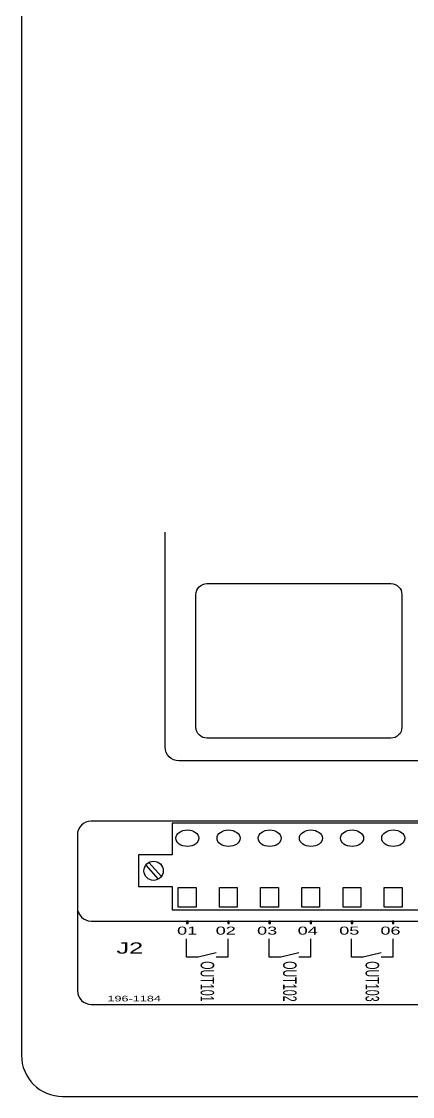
# Model space of a CAD drawing. Extents: x 2 to 47.7, y 0.2 to 35.3.
# Drawn here: x 28 to 30.85, y 5.01 to 12.84 of the extents above; entities that cross this region are included whole.
import ezdxf

# ---------------------------------------------------------------- set-up
doc = ezdxf.new("R2010")
doc.units = 0
doc.header["$MEASUREMENT"] = 0
doc.layers.add('4_00__DWG', color=7, linetype='CONTINUOUS')

msp = doc.modelspace()

# ---------------------------------------------------------------- linework, layer by layer
at = {"layer": '4_00__DWG', "color": 250}
for points in [[(29.0954, 6.7724), (28.8501, 6.7724), (28.8501, 6.5423), (29.0954, 6.5423), (29.0954, 6.3724), (32.0052, 6.3724), (32.0052, 6.5423), (32.2505, 6.5423), (32.2505, 6.7724), (32.0052, 6.7724), (32.0052, 7.0029), (29.0954, 7.0029), (29.0954, 6.7724)], [(28.9035, 6.6987), (28.9941, 6.5967)], [(29.0168, 6.6163), (28.9266, 6.718)], [(29.2703, 6.5345), (29.2703, 6.3936), (29.1404, 6.3936), (29.1404, 6.5345), (29.2703, 6.5345)], [(29.5703, 6.5345), (29.5703, 6.3936), (29.4404, 6.3936), (29.4404, 6.5345), (29.5703, 6.5345)], [(29.8703, 6.5345), (29.8703, 6.3936), (29.7404, 6.3936), (29.7404, 6.5345), (29.8703, 6.5345)], [(30.1703, 6.5345), (30.1703, 6.3936), (30.0404, 6.3936), (30.0404, 6.5345), (30.1703, 6.5345)], [(30.4703, 6.5345), (30.4703, 6.3936), (30.3404, 6.3936), (30.3404, 6.5345), (30.4703, 6.5345)], [(30.7703, 6.5345), (30.7703, 6.3936), (30.6404, 6.3936), (30.6404, 6.5345), (30.7703, 6.5345)], [(29.2004, 6.2907), (29.2004, 6.2733), (29.2118, 6.2733), (29.2118, 6.2907), (29.2004, 6.2907)], [(29.5004, 6.2907), (29.5004, 6.2733), (29.5119, 6.2733), (29.5119, 6.2907), (29.5004, 6.2907)], [(29.8004, 6.2907), (29.8004, 6.2733), (29.8119, 6.2733), (29.8119, 6.2907), (29.8004, 6.2907)], [(30.1004, 6.2907), (30.1004, 6.2733), (30.1119, 6.2733), (30.1119, 6.2907), (30.1004, 6.2907)], [(30.4004, 6.2907), (30.4004, 6.2733), (30.4119, 6.2733), (30.4119, 6.2907), (30.4004, 6.2907)], [(30.7004, 6.2907), (30.7004, 6.2733), (30.7119, 6.2733), (30.7119, 6.2907), (30.7004, 6.2907)], [(29.4165, 6.0608), (29.2863, 6.029), (29.2012, 6.029), (29.2012, 6.1622)], [(29.5018, 6.1622), (29.5018, 6.029), (29.4165, 6.029)], [(30.0174, 6.0608), (29.8873, 6.029), (29.8022, 6.029), (29.8022, 6.1622)], [(30.1027, 6.1622), (30.1027, 6.029), (30.0175, 6.029)], [(30.6184, 6.0608), (30.4882, 6.029), (30.4031, 6.029), (30.4031, 6.1622)], [(30.7036, 6.1622), (30.7036, 6.029), (30.6184, 6.029)]]:
    msp.add_lwpolyline(points, dxfattribs=at)
for points, knots in [([(36.4782, 5.3148), (36.4782, 5.1492), (36.3438, 5.0149), (36.1782, 5.0149), (36.1782, 5.0149), (28.2977, 5.0149), (28.2977, 5.0149), (28.132, 5.0149), (27.9977, 5.1492), (27.9977, 5.3148), (27.9977, 5.3148), (27.9977, 19.7), (27.9977, 19.7), (27.9977, 19.8657), (28.132, 20), (28.2977, 20), (28.2977, 20), (36.1782, 20), (36.1782, 20), (36.3438, 20), (36.4782, 19.8657), (36.4782, 19.7), (36.4782, 19.7), (36.4782, 5.3148), (36.4782, 5.3148)], [0, 0, 0, 0, 1, 1, 1, 2, 2, 2, 3, 3, 3, 4, 4, 4, 5, 5, 5, 6, 6, 6, 7, 7, 7, 8, 8, 8, 8]), ([(34.6915, 9.5074), (34.6915, 9.5074), (34.6915, 9.5366), (34.6915, 9.5366), (34.6915, 9.5919), (34.6467, 9.6366), (34.5915, 9.6366), (34.5915, 9.6366), (32.7792, 9.6366), (32.7792, 9.6366), (32.724, 9.6366), (32.6792, 9.5919), (32.6792, 9.5366), (32.6792, 9.5366), (32.6792, 7.1178), (32.6792, 7.1178), (32.6792, 7.0626), (32.6345, 7.0178), (32.5792, 7.0178), (32.5792, 7.0178), (28.5049, 7.0178), (28.5049, 7.0178), (28.4497, 7.0178), (28.4049, 6.973), (28.4049, 6.9178), (28.4049, 6.9178), (28.4049, 6.3916), (28.4049, 6.3916), (28.4049, 6.3364), (28.4497, 6.2916), (28.5049, 6.2916), (28.5049, 6.2916), (35.4495, 6.2916), (35.4495, 6.2916), (35.5047, 6.2916), (35.5495, 6.3364), (35.5495, 6.3916), (35.5495, 6.3916), (35.5495, 6.9178), (35.5495, 6.9178), (35.5495, 6.973), (35.5047, 7.0178), (35.4495, 7.0178), (35.4495, 7.0178), (34.7915, 7.0178), (34.7915, 7.0178), (34.7363, 7.0178), (34.6915, 7.0626), (34.6915, 7.1178), (34.6915, 7.1178), (34.6915, 9.1576), (34.6915, 9.1576)], [0, 0, 0, 0, 1, 1, 1, 2, 2, 2, 3, 3, 3, 4, 4, 4, 5, 5, 5, 6, 6, 6, 7, 7, 7, 8, 8, 8, 9, 9, 9, 10, 10, 10, 11, 11, 11, 12, 12, 12, 13, 13, 13, 14, 14, 14, 15, 15, 15, 16, 16, 16, 17, 17, 17, 17]), ([(32.6792, 7.5571), (32.6792, 7.5019), (32.6345, 7.4571), (32.5793, 7.4571), (32.5793, 7.4571), (29.145, 7.4571), (29.145, 7.4571), (29.0898, 7.4571), (29.045, 7.5019), (29.045, 7.5571), (29.045, 7.5571), (29.045, 9.1218), (29.045, 9.1218)], [0, 0, 0, 0, 1, 1, 1, 2, 2, 2, 3, 3, 3, 4, 4, 4, 4]), ([(29.3493, 8.7468), (29.3052, 8.7468), (29.2693, 8.711), (29.2693, 8.6668), (29.2693, 8.6668), (29.2693, 7.7018), (29.2693, 7.7018), (29.2693, 7.6576), (29.3052, 7.6218), (29.3493, 7.6218), (29.3493, 7.6218), (30.6893, 7.6218), (30.6893, 7.6218), (30.7335, 7.6218), (30.7693, 7.6576), (30.7693, 7.7018), (30.7693, 7.7018), (30.7693, 8.6668), (30.7693, 8.6668), (30.7693, 8.711), (30.7335, 8.7468), (30.6893, 8.7468), (30.6893, 8.7468), (29.3493, 8.7468), (29.3493, 8.7468)], [0, 0, 0, 0, 1, 1, 1, 2, 2, 2, 3, 3, 3, 4, 4, 4, 5, 5, 5, 6, 6, 6, 7, 7, 7, 8, 8, 8, 8]), ([(28.4057, 6.917), (28.4057, 6.917), (28.4057, 5.7851), (28.4057, 5.7851), (28.4057, 5.7299), (28.4505, 5.6851), (28.5057, 5.6851), (28.5057, 5.6851), (35.4503, 5.6851), (35.4503, 5.6851), (35.5056, 5.6851), (35.5503, 5.7299), (35.5503, 5.7851), (35.5503, 5.7851), (35.5503, 6.917), (35.5503, 6.917)], [0, 0, 0, 0, 1, 1, 1, 2, 2, 2, 3, 3, 3, 4, 4, 4, 5, 5, 5, 5]), ([(29.2063, 6.9544), (29.16, 6.9544), (29.1225, 6.9275), (29.1225, 6.8943), (29.1225, 6.8611), (29.16, 6.8342), (29.2063, 6.8342), (29.2527, 6.8342), (29.2902, 6.8611), (29.2902, 6.8943), (29.2902, 6.9275), (29.2527, 6.9544), (29.2063, 6.9544)], [0, 0, 0, 0, 1, 1, 1, 2, 2, 2, 3, 3, 3, 4, 4, 4, 4]), ([(29.5064, 6.9544), (29.46, 6.9544), (29.4225, 6.9275), (29.4225, 6.8943), (29.4225, 6.8611), (29.46, 6.8342), (29.5064, 6.8342), (29.5527, 6.8342), (29.5903, 6.8611), (29.5903, 6.8943), (29.5903, 6.9275), (29.5527, 6.9544), (29.5064, 6.9544)], [0, 0, 0, 0, 1, 1, 1, 2, 2, 2, 3, 3, 3, 4, 4, 4, 4]), ([(29.8064, 6.9544), (29.76, 6.9544), (29.7225, 6.9275), (29.7225, 6.8943), (29.7225, 6.8611), (29.76, 6.8342), (29.8064, 6.8342), (29.8527, 6.8342), (29.8903, 6.8611), (29.8903, 6.8943), (29.8903, 6.9275), (29.8527, 6.9544), (29.8064, 6.9544)], [0, 0, 0, 0, 1, 1, 1, 2, 2, 2, 3, 3, 3, 4, 4, 4, 4]), ([(30.1064, 6.9544), (30.06, 6.9544), (30.0225, 6.9275), (30.0225, 6.8943), (30.0225, 6.8611), (30.06, 6.8342), (30.1064, 6.8342), (30.1527, 6.8342), (30.1903, 6.8611), (30.1903, 6.8943), (30.1903, 6.9275), (30.1527, 6.9544), (30.1064, 6.9544)], [0, 0, 0, 0, 1, 1, 1, 2, 2, 2, 3, 3, 3, 4, 4, 4, 4]), ([(30.4064, 6.9544), (30.36, 6.9544), (30.3225, 6.9275), (30.3225, 6.8943), (30.3225, 6.8611), (30.36, 6.8342), (30.4064, 6.8342), (30.4527, 6.8342), (30.4902, 6.8611), (30.4902, 6.8943), (30.4902, 6.9275), (30.4527, 6.9544), (30.4064, 6.9544)], [0, 0, 0, 0, 1, 1, 1, 2, 2, 2, 3, 3, 3, 4, 4, 4, 4]), ([(30.7064, 6.9544), (30.66, 6.9544), (30.6225, 6.9275), (30.6225, 6.8943), (30.6225, 6.8611), (30.66, 6.8342), (30.7064, 6.8342), (30.7527, 6.8342), (30.7903, 6.8611), (30.7903, 6.8943), (30.7903, 6.9275), (30.7527, 6.9544), (30.7064, 6.9544)], [0, 0, 0, 0, 1, 1, 1, 2, 2, 2, 3, 3, 3, 4, 4, 4, 4]), ([(28.9603, 6.7273), (28.9217, 6.7273), (28.8904, 6.6959), (28.8904, 6.6573), (28.8904, 6.6187), (28.9217, 6.5874), (28.9603, 6.5874), (28.9989, 6.5874), (29.0303, 6.6187), (29.0303, 6.6573), (29.0303, 6.6959), (28.9989, 6.7273), (28.9603, 6.7273)], [0, 0, 0, 0, 1, 1, 1, 2, 2, 2, 3, 3, 3, 4, 4, 4, 4])]:
    msp.add_open_spline(points, degree=3, knots=knots, dxfattribs=at)

# ---------------------------------------------------------------- texts
at = {"layer": '4_00__DWG', "color": 250, "attachment_point": 7}
for s, insert, char_height in [('\\fInterstate-Regular|b0|i0|c0|p34;\\W1.6907;01', (29.1315, 6.1919), 0.058243), ('\\fInterstate-Regular|b0|i0|c0|p34;\\W1.6907;02', (29.413, 6.1919), 0.058243), ('\\fInterstate-Regular|b0|i0|c0|p34;\\W1.6907;03', (29.7143, 6.1919), 0.058243), ('\\fInterstate-Regular|b0|i0|c0|p34;\\W1.6907;04', (30.0102, 6.1919), 0.058243), ('\\fInterstate-Regular|b0|i0|c0|p34;\\W1.6907;05', (30.3128, 6.1919), 0.058243), ('\\fInterstate-Regular|b0|i0|c0|p34;\\W1.6907;06', (30.6132, 6.1919), 0.058243), ('\\fInterstate-Regular|b0|i0|c0|p34;\\W1.6907;J2', (28.6895, 6.053), 0.08154), ('\\fInterstate-Regular|b0|i0|c0|p34;\\W1.6907;196-1184', (28.6239, 5.7062), 0.04077)]:
    msp.add_mtext(s, dxfattribs=dict(at, insert=insert, char_height=char_height))
at = {"layer": '4_00__DWG', "color": 250, "char_height": 0.098471, "attachment_point": 7, "rotation": 270}
for s, insert in [('\\fInterstate-Regular|b0|i0|c0|p34;\\W0.59147;OUT101', (29.3016, 5.9993)), ('\\fInterstate-Regular|b0|i0|c0|p34;\\W0.59147;OUT102', (29.9024, 5.9993)), ('\\fInterstate-Regular|b0|i0|c0|p34;\\W0.59147;OUT103', (30.5034, 5.9993))]:
    msp.add_mtext(s, dxfattribs=dict(at, insert=insert))

doc.saveas('drawing.dxf')
